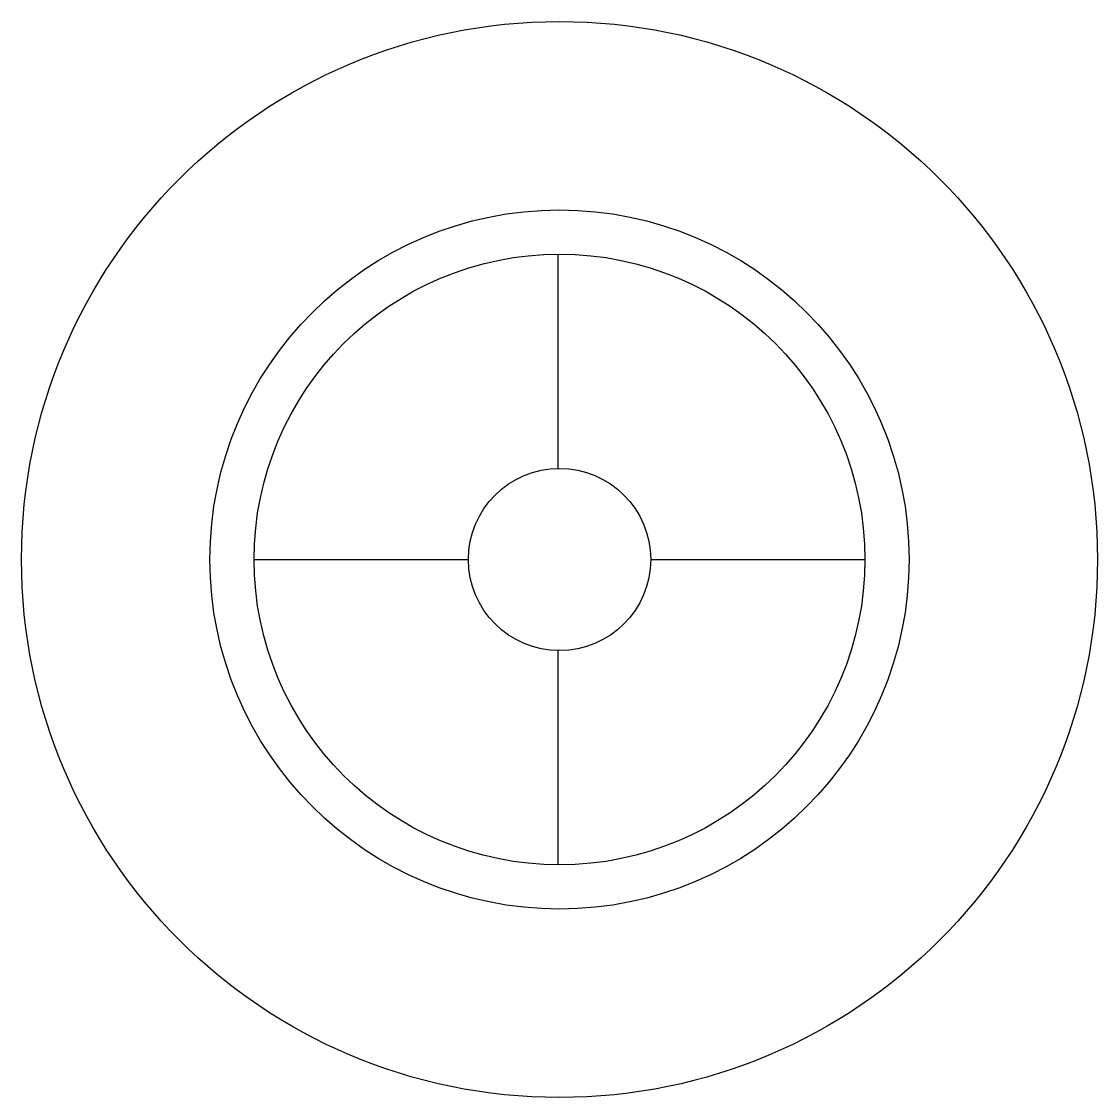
# Model space of a CAD drawing. Extents: x 17.993 to 18.36, y 26.866 to 27.233.
import ezdxf

# ---------------------------------------------------------------- set-up
doc = ezdxf.new("R2010")
doc.units = 0
doc.header["$MEASUREMENT"] = 0
doc.layers.add('A-MOBILIA', color=2, linetype='CONTINUOUS')
doc.layers.add('ESC50', color=1, linetype='CONTINUOUS')

msp = doc.modelspace()

# ---------------------------------------------------------------- linework, layer by layer
at = {"layer": 'A-MOBILIA'}
msp.add_circle((18.17676, 27.04949), 0.18353, dxfattribs=at)
at = {"layer": 'ESC50'}
for p, q in [((18.17626, 27.08059), (18.17626, 27.15366)), ((18.07259, 27.04949), (18.14565, 27.04949)), ((18.20786, 27.04949), (18.28093, 27.04949)), ((18.17626, 26.94532), (18.17626, 27.01839))]:
    msp.add_line(p, q, dxfattribs=at)
for radius in [0.11924, 0.10417, 0.0311]:
    msp.add_circle((18.17676, 27.04949), radius, dxfattribs=at)

doc.saveas('drawing.dxf')
